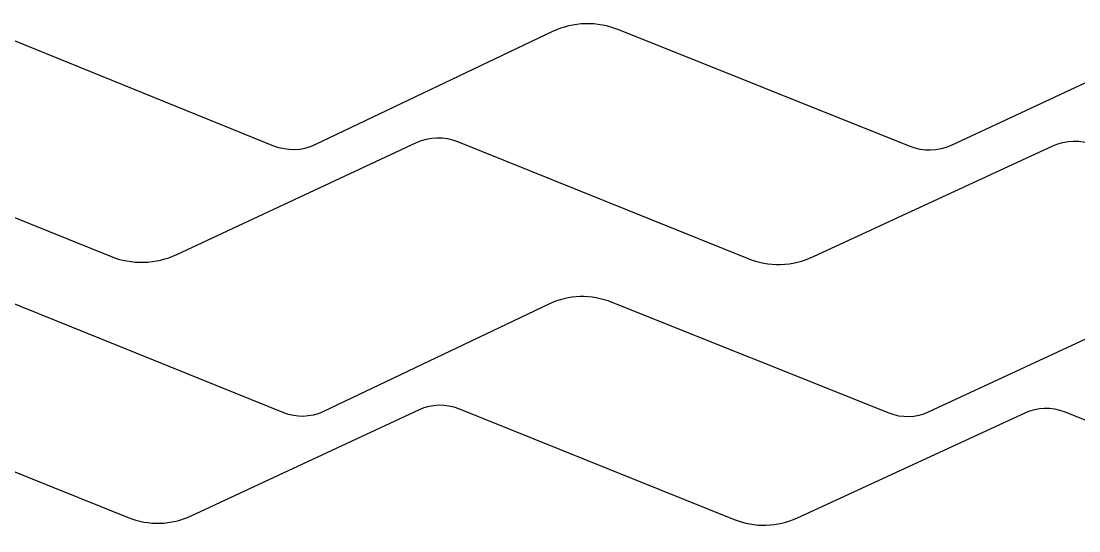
# Model space of a CAD drawing. Header units: inches. Extents: x 2 to 86, y -22 to 129.
# Drawn here: x 42.49 to 51.23, y 43.72 to 47.93 of the extents above; entities that cross this region are included whole.
import ezdxf

# ---------------------------------------------------------------- set-up
doc = ezdxf.new("R2010")
doc.units = ezdxf.units.IN
doc.header["$MEASUREMENT"] = 0
doc.layers.add('BDIM_CYAN', color=4, linetype='Continuous')

# ---------------------------------------------------------------- blocks, each defined once
blk = doc.blocks.new('2020 RHYTHM')
at = {"layer": 'BDIM_CYAN', "color": 3}
for points in [[(42.2031, 45.9129), (42.2031, 45.9129), (39.79, 46.8903), (39.79, 46.8903)], [(45.054, 46.873), (44.8764, 46.9449), (44.6788, 46.9398), (44.5048, 46.8589)], [(47.4613, 45.9091), (47.4613, 45.9091), (45.054, 46.873), (45.054, 46.873)], [(44.5048, 46.8589), (44.5048, 46.8589), (42.5421, 45.9217), (42.5421, 45.9217)], [(49.764, 46.8315), (49.764, 46.8315), (47.8004, 45.9178), (47.8004, 45.9178)], [(43.3826, 45.941), (43.4898, 45.9909), (43.6115, 45.9941), (43.7209, 45.95)], [(38.457, 45.9673), (38.457, 45.9673), (40.8517, 45.002), (40.8517, 45.002)], [(41.3998, 45.0166), (41.3998, 45.0166), (43.3826, 45.941), (43.3826, 45.941)], [(42.5421, 45.9217), (42.4347, 45.8717), (42.3127, 45.8685), (42.2031, 45.9129)], [(43.7209, 45.95), (43.7209, 45.95), (46.1157, 44.9847), (46.1157, 44.9847)], [(46.6637, 44.9993), (46.6637, 44.9993), (48.6417, 45.9136), (48.6417, 45.9136)], [(47.8004, 45.9178), (47.6929, 45.8678), (47.5709, 45.8647), (47.4613, 45.9091)], [(48.6417, 45.9136), (48.7489, 45.9635), (48.8706, 45.9668), (48.9801, 45.9227)], [(40.8517, 45.002), (41.029, 44.9305), (41.2261, 44.9358), (41.3998, 45.0166)], [(46.1157, 44.9847), (46.2929, 44.9133), (46.4901, 44.9185), (46.6637, 44.9993)]]:
    blk.add_open_spline(points, degree=3, dxfattribs=at)
for points, knots in [([(55.3073, 44.46), (55.1338, 44.5293), (55.0225, 44.5738), (55.0225, 44.5738), (54.8535, 44.6421), (54.6654, 44.6373), (54.4998, 44.5604), (54.4998, 44.5604), (52.6238, 43.6738), (52.6238, 43.6738), (52.5215, 43.6263), (52.4054, 43.6233), (52.3011, 43.6655), (52.3011, 43.6655), (50.004, 44.5942), (50.004, 44.5942), (49.835, 44.6625), (49.6469, 44.6577), (49.4813, 44.5808), (49.4813, 44.5808), (47.6121, 43.7126), (47.6121, 43.7126), (47.5098, 43.6651), (47.3937, 43.6621), (47.2894, 43.7043), (47.2894, 43.7043), (44.9977, 44.6203), (44.9977, 44.6203), (44.8287, 44.6886), (44.6406, 44.6837), (44.475, 44.6068), (44.475, 44.6068), (42.6066, 43.7163), (42.6066, 43.7163), (42.5044, 43.6688), (42.3883, 43.6658), (42.2839, 43.708), (42.2839, 43.708), (39.9869, 44.6367), (39.9869, 44.6367), (39.8179, 44.705), (39.6298, 44.7002), (39.4642, 44.6233), (39.4642, 44.6233), (37.5949, 43.7551), (37.5949, 43.7551), (37.4927, 43.7076), (37.3765, 43.7046), (37.2722, 43.7468), (37.2722, 43.7468), (34.9806, 44.6628), (34.9806, 44.6628), (34.8116, 44.7311), (34.6235, 44.7263), (34.4578, 44.6493), (34.4578, 44.6493), (32.5818, 43.7627), (32.5818, 43.7627), (32.4796, 43.7153), (32.3635, 43.7123), (32.2591, 43.7544), (32.2591, 43.7544), (29.9621, 44.6832), (29.9621, 44.6832), (29.7931, 44.7515), (29.605, 44.7466), (29.4394, 44.6697), (29.4394, 44.6697), (29.1443, 44.5327), (28.7887, 44.3675)], [0.0837627, 0.0837627, 0.0837627, 0.0837627, 0.0869565, 0.0869565, 0.0869565, 0.1014493, 0.1014493, 0.1014493, 0.115942, 0.115942, 0.115942, 0.1304348, 0.1304348, 0.1304348, 0.1449275, 0.1449275, 0.1449275, 0.1594203, 0.1594203, 0.1594203, 0.173913, 0.173913, 0.173913, 0.1884058, 0.1884058, 0.1884058, 0.2028986, 0.2028986, 0.2028986, 0.2173913, 0.2173913, 0.2173913, 0.2318841, 0.2318841, 0.2318841, 0.2463768, 0.2463768, 0.2463768, 0.2608696, 0.2608696, 0.2608696, 0.2753623, 0.2753623, 0.2753623, 0.2898551, 0.2898551, 0.2898551, 0.3043478, 0.3043478, 0.3043478, 0.3188406, 0.3188406, 0.3188406, 0.3333333, 0.3333333, 0.3333333, 0.3478261, 0.3478261, 0.3478261, 0.3623188, 0.3623188, 0.3623188, 0.3768116, 0.3768116, 0.3768116, 0.3913043, 0.3913043, 0.3913043, 0.3970621, 0.3970621, 0.3970621, 0.3970621]), ([(28.8524, 43.742), (29.3703, 43.5337), (30.9728, 42.8889), (30.9728, 42.8889), (31.1415, 42.821), (31.3292, 42.826), (31.4945, 42.9028), (31.4945, 42.9028), (33.3896, 43.7772), (33.3896, 43.7772), (33.4916, 43.8246), (33.6075, 43.8277), (33.7116, 43.7857), (33.7116, 43.7857), (35.9913, 42.8685), (35.9913, 42.8685), (36.16, 42.8006), (36.3477, 42.8056), (36.513, 42.8824), (36.513, 42.8824), (38.3959, 43.7511), (38.3959, 43.7511), (38.4979, 43.7985), (38.6138, 43.8016), (38.7179, 43.7597), (38.7179, 43.7597), (40.9976, 42.8424), (40.9976, 42.8424), (41.1663, 42.7746), (41.354, 42.7795), (41.5193, 42.8563), (41.5193, 42.8563), (43.4067, 43.7347), (43.4067, 43.7347), (43.5087, 43.7821), (43.6246, 43.7851), (43.7288, 43.7432), (43.7288, 43.7432), (46.0084, 42.826), (46.0084, 42.826), (46.1771, 42.7581), (46.3648, 42.7631), (46.5301, 42.8399), (46.5301, 42.8399), (48.413, 43.7086), (48.413, 43.7086), (48.515, 43.756), (48.6309, 43.7591), (48.7351, 43.7172), (48.7351, 43.7172), (51.0147, 42.7999), (51.0147, 42.7999), (51.1834, 42.732), (51.3711, 42.737), (51.5364, 42.8138), (51.5364, 42.8138), (53.4315, 43.6882), (53.4315, 43.6882), (53.5335, 43.7356), (53.6494, 43.7387), (53.7536, 43.6968), (53.7536, 43.6968), (54.5521, 43.3755), (55.2039, 43.1132)], [0.5820518, 0.5820518, 0.5820518, 0.5820518, 0.5942029, 0.5942029, 0.5942029, 0.6086957, 0.6086957, 0.6086957, 0.6231884, 0.6231884, 0.6231884, 0.6376812, 0.6376812, 0.6376812, 0.6521739, 0.6521739, 0.6521739, 0.6666667, 0.6666667, 0.6666667, 0.6811594, 0.6811594, 0.6811594, 0.6956522, 0.6956522, 0.6956522, 0.7101449, 0.7101449, 0.7101449, 0.7246377, 0.7246377, 0.7246377, 0.7391304, 0.7391304, 0.7391304, 0.7536232, 0.7536232, 0.7536232, 0.7681159, 0.7681159, 0.7681159, 0.7826087, 0.7826087, 0.7826087, 0.7971014, 0.7971014, 0.7971014, 0.8115942, 0.8115942, 0.8115942, 0.826087, 0.826087, 0.826087, 0.8405797, 0.8405797, 0.8405797, 0.8550725, 0.8550725, 0.8550725, 0.8695652, 0.8695652, 0.8695652, 0.8781426, 0.8781426, 0.8781426, 0.8781426])]:
    blk.add_open_spline(points, degree=3, knots=knots, dxfattribs=at)

msp = doc.modelspace()

# ---------------------------------------------------------------- block references
msp.add_blockref('2020 RHYTHM', (2.3733, 0.9854))

doc.saveas('drawing.dxf')
